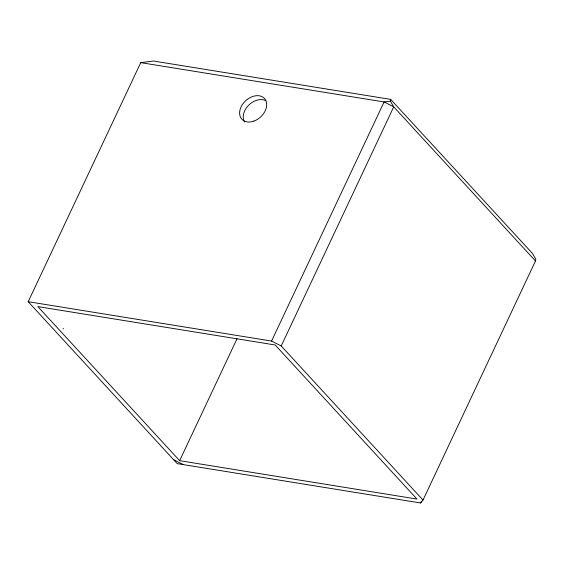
<?xml version="1.0" encoding="UTF-8"?>
<svg xmlns="http://www.w3.org/2000/svg" width="564" height="564" viewBox="0 0 564 564"><rect width="100%" height="100%" fill="white"/><g stroke="black" fill="none" stroke-linecap="round" stroke-linejoin="round"><path stroke-width="0.85" d="M535.483 260.977L393.728 106.843L390.408 101.167L390.69 99.391L153.457 61.018L140.746 62.646L28.2 301.698L177.216 463.622L420.589 502.982L423.021 500.042L535.483 260.977L535.8 259.214L532.585 253.574L390.69 99.391M179.648 460.675L37.837 306.597L275.176 344.985L416.986 499.069L179.648 460.675L237.035 338.731M28.2 301.698L271.573 341.065L384.091 101.95L390.408 101.167M423.021 500.042L281.21 345.965L393.728 106.843L384.091 101.95L140.746 62.646M420.589 502.982L421.343 501.389M271.573 341.065L281.21 345.965M173.613 459.702L183.251 464.595M63.097 328.459L63.513 328.89M244.536 121.916A15.341 11.04 -42.6 0 1 248.646 105.235A15.341 11.04 -42.6 0 1 265.806 100.667M253.87 121.112A15.341 11.04 -42.6 0 0 264.495 98.517A15.341 11.04 -42.6 0 0 241.082 106.885A15.341 11.04 -42.6 0 0 253.87 121.112"/></g></svg>
